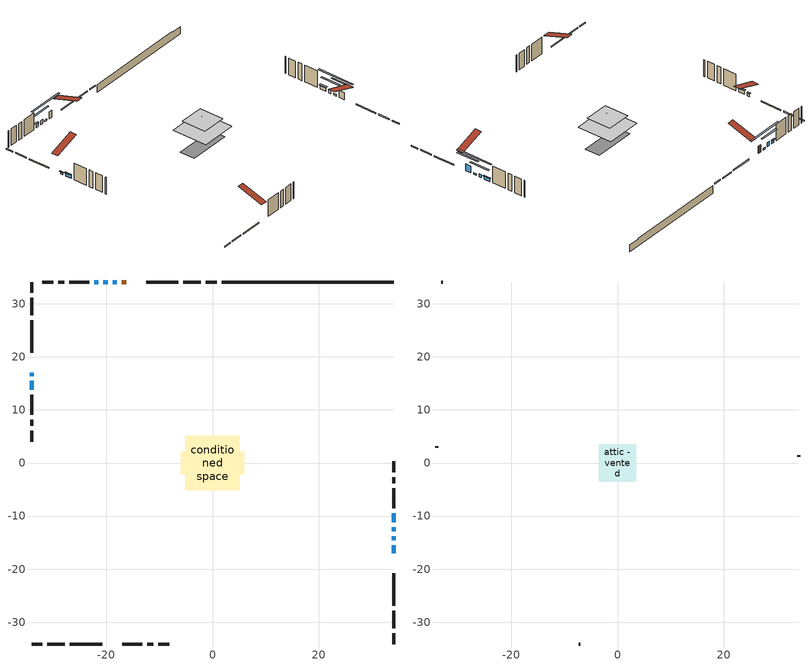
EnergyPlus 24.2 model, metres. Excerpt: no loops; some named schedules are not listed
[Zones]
conditioned space
 floor adiabatic (AdiabaticFloorConstruction): -5.1,-5.1 -5.1,5.1 5.1,5.1 5.1,-5.1 z2.6
 floor foundation (Slab1 construction): -5.98,-2.13 -5.98,2.13 5.98,2.13 5.98,-2.13 z-2.13
 wall outside (RimJoist1 construction): 0.78,34.11 -1.28,34.11 / -34.11,-34.11 -32.05,-34.11 / -34.11,34.11 -34.11,32.05 / 34.11,-34.11 34.11,-32.05 z0.16:0.46
 wall outside (RimJoist2 construction): -2.21,34.11 -5.52,34.11 / -31.12,-34.11 -27.81,-34.11 / -34.11,31.12 -34.11,27.81 / 34.11,-31.12 34.11,-27.81 z0.16:0.46
 wall outside (RimJoist3 construction): -6.45,34.11 -12.53,34.11 / -26.88,-34.11 -20.8,-34.11 / -34.11,26.88 -34.11,20.8 / 34.11,-26.88 34.11,-20.8 z0.16:0.46
 wall outside (AdiabaticWallConstruction 1): -16.29,34.11 -17.15,34.11 z0.16:2.19
 wall outside (AdiabaticWallConstruction): 34.11,-17.04 34.11,-15.52 z0.16:2.19; 34.11,-14.59 34.11,-13.83 / -18.07,34.11 -18.84,34.11 z0.16:0.62; 34.11,-12.9 34.11,-12.14 / 34.11,-11.21 34.11,-9.48 z0.16:1.08; -19.76,34.11 -20.58,34.11 z0.16:1.38; -34.11,17.05 -34.11,16.38 z0.16:0.82; -34.11,15.45 -34.11,13.83 / -21.51,34.11 -22.27,34.11 z0.16:1.13
 wall outside (Wall1 construction): -23.2,34.11 -27.03,34.11 / -17.04,-34.11 -13.22,-34.11 / -34.11,12.9 -34.11,9.07 / 34.11,-8.55 34.11,-4.73 z0.16:5.04
 wall outside (Wall2 construction): -27.95,34.11 -29.08,34.11 / -12.29,-34.11 -11.16,-34.11 / -34.11,8.14 -34.11,7.01 / 34.11,-3.8 34.11,-2.67 z0.16:5.04
 wall outside (Wall3 construction): -30.01,34.11 -32.05,34.11 / -10.23,-34.11 -8.2,-34.11 / -34.11,6.09 -34.11,4.05 / 34.11,-1.74 34.11,0.29 z0.16:5.04
 wall foundation (FoundationWall1 construction): 1.71,34.11,-2.13 1.71,34.11,0.16 30.87,34.11,0.16 30.87,34.11,-0.06 34.11,34.11,-0.06 34.11,34.11,-2.13
 window (WindowConstruction): 34.11,-17.04 34.11,-15.52 z0.16:2.19
 window (WindowConstruction 7): 34.11,-14.59 34.11,-13.83 z0.16:0.62
 window (WindowConstruction 8): -18.07,34.11 -18.84,34.11 z0.16:0.62
 window (WindowConstruction 1): 34.11,-12.9 34.11,-12.14 z0.16:1.07
 window (WindowConstruction 2): -19.76,34.11 -20.58,34.11 z0.16:1.38
 window (WindowConstruction 3): -34.11,17.04 -34.11,16.38 z0.16:0.82
 window (WindowConstruction 4): 34.11,-11.21 34.11,-9.48 z0.16:1.07
 window (WindowConstruction 5): -34.11,15.45 -34.11,13.83 z0.16:1.13
 window (WindowConstruction 6): -21.51,34.11 -22.27,34.11 z0.16:1.13
 door (Door): -16.29,34.11 -17.14,34.11 z0.16:2.19
 ceiling adiabatic (AdiabaticFloorConstruction): 5.1,-5.1 5.1,5.1 -5.1,5.1 -5.1,-5.1 z2.6
attic - vented
 floor to conditioned space (Floor1 construction Reversed): -3.51,-3.51 -3.51,3.51 3.51,3.51 3.51,-3.51 z5.04
 floor to conditioned space (Floor2 construction Reversed): -1.18,-1.18 -1.18,1.18 1.18,1.18 1.18,-1.18 z5.04
 wall outside (Wall4 construction): -32.98,34.11 -33.18,34.11 / -7.27,-34.11 -7.06,-34.11 / -34.11,3.12 -34.11,2.92 / 34.11,1.22 34.11,1.43 z0.16:5.04
 roof outside (Roof1 construction): -15.36,34.11,5.04 -15.36,26.9,7.44 -13.46,26.9,7.44 -13.46,34.11,5.04; -17.97,-34.11,5.04 -17.97,-26.9,7.44 -19.87,-26.9,7.44 -19.87,-34.11,5.04; -34.11,17.97,5.04 -26.9,17.97,7.44 -26.9,19.87,7.44 -34.11,19.87,5.04; 34.11,-17.97,5.04 26.9,-17.97,7.44 26.9,-19.87,7.44 34.11,-19.87,5.04
shading: 34.11,-13.03 34.11,-19.53 34.52,-19.53 34.52,-13.03 z4.68; 34.11,-8.9 34.11,-19.52 34.52,-19.52 34.52,-8.9 z5.55; -23.76,34.11 -13.14,34.11 -13.14,34.52 -23.76,34.52 z5.55; 34.11,-9.65 34.11,-15.39 34.52,-15.39 34.52,-9.65 z3.56; -23.07,34.11 -17.27,34.11 -17.27,34.52 -23.07,34.52 z3.87; -34.11,16.21 -34.11,17.21 -34.52,17.21 -34.52,16.21 z0.99; 34.11,-9.28 34.11,-11.41 34.52,-11.41 34.52,-9.28 z1.28; -34.11,13.66 -34.11,15.62 -34.52,15.62 -34.52,13.66 z1.3; -22.47,34.11 -21.31,34.11 -21.31,34.52 -22.47,34.52 z1.33
[Building]
Building 1: Terrain=Suburbs
[Site:Location]
Toronto Intl AP_ON: Latitude {deg}=43.68; Longitude {deg}=-79.63; Time Zone {hr}=-5; Elevation {m}=173; Keep Site Location Information=Yes
[Site:GroundTemperature:Shallow]
4.59119, 2.66285, 2.50842, 3.42352, 7.09712, 10.7536, 13.9236, 15.9317, 16.1023, 14.4691, 11.3799, 7.83558
[Site:WaterMainsTemperature]
Calculation Method=Schedule; Temperature Schedule=mains temperature schedule
[Material] Roughness=Rough; Thermal Absorptance=0.9
Name | Thickness {m} | Conductivity {W/m-K} | Density {kg/m3} | Specific Heat {J/kg-K} | Solar Absorptance | Visible Absorptance
asphalt or fiberglass shingles | 0.00635 | 0.162714 | 1121.4 | 1465.45 | 0.4 | 0.4
ceiling loosefill ins | 0.169333 | 0.0480833 | 16.02 | 1046.75 | 0.7 | 0.7
ceiling stud and cavity | 0.1397 | 0.285383 | 65.682 | 1177.47 | 0.7 | 0.7
ceiling stud and cavity 1 | 0.1397 | 0.162243 | 65.682 | 1177.47 | 0.7 | 0.7
concrete 4.0 in. | 0.1016 | 1.803125 | 2242.8 | 837.4 | 0.7 | 0.7
concrete 8.0 in. | 0.2032 | 1.803125 | 2242.8 | 837.4 | 0.7 | 0.7
door material | 0.04445 | 0.053851 | 512.64 | 1214.23 | 0.7 | 0.7
exterior vertical ins | 0.0457286 | 0.029427 | 32.04 | 1214.23 | 0.7 | 0.7
floor covering | 0.0127 | 0.0433444 | 54.468 | 1339.84 | 0.6 | 0.6
floor rigid ins; wall rigid ins | 0.512978 | 0.029427 | 32.04 | 1214.23 | 0.7 | 0.7
floor stud and cavity | 0.1397 | 1.75129 | 37.0049 | 1207.88 | 0.7 | 0.7
furniture material conditioned space 1 | 0.1524 | 0.115458 | 640.8 | 1214.23 | 0.6 | 0.6
gypsum board | 0.0127 | 0.160291 | 801 | 837.4 | 0.6 | 0.6
gypsum board 1 | 0.0127 | 0.160291 | 801 | 837.4 | 0.7 | 0.7
osb sheathing 0.5 in. | 0.0127 | 0.115458 | 512.64 | 1214.23 | 0.7 | 0.7
osb sheathing 0.75 in. | 0.01905 | 0.115458 | 512.64 | 1214.23 | 0.7 | 0.7
osb sheathing 2.0 in. | 0.0508 | 0.115458 | 512.64 | 1214.23 | 0.7 | 0.7
rim joist rigid ins | 0.051816 | 0.029427 | 32.04 | 1214.23 | 0.7 | 0.7
rim joist stud and cavity | 0.0508 | 0.286837 | 125.044 | 1163.47 | 0.6 | 0.6
rim joist stud and cavity 1 | 0.0508 | 0.0293914 | 125.044 | 1163.47 | 0.6 | 0.6
rim joist stud and cavity 2 | 0.0508 | 0.278529 | 125.044 | 1163.47 | 0.6 | 0.6
wall stud and cavity | 0.1397 | 0.0812893 | 139.0536 | 1170.24 | 0.7 | 0.7
wall stud and cavity 1 | 0.1397 | 0.0815399 | 139.0536 | 1170.24 | 0.7 | 0.7
wall stud and cavity 2 | 0.1397 | 0.0950161 | 139.0536 | 1170.24 | 0.7 | 0.7
wall stud and cavity 3 | 0.0889 | 6.9971 | 50.32683 | 1063.81 | 0.6 | 0.6
wall stud and cavity 4 | 0.0889 | 0.380278 | 52.3479 | 1209.89 | 0.7 | 0.7
wall stud and cavity 5 | 0.0889 | 0.391764 | 83.0341 | 1211.67 | 0.7 | 0.7
wood siding | 0.0254 | 0.102417 | 544.68 | 1172.36 | 0.4 | 0.4
wood siding 1 | 0.00254 | 0.102417 | 544.68 | 1172.36 | 0.4 | 0.4
wood siding 2; wood siding 3; wood siding 4 | 0.0254 | 0.102417 | 544.68 | 1172.36 | 0.7 | 0.7
[WindowMaterial:SimpleGlazingSystem]
Name | U-Factor {W/m2-K} | Solar Heat Gain Coefficient
WindowMaterial | 2.912814 | 0.59
WindowMaterial 1 | 2.96164 | 0.62
WindowMaterial 2 | 2.94461 | 0.64
WindowMaterial 3 | 2.99003 | 0.59
WindowMaterial 4 | 2.95426 | 0.63
WindowMaterial 5 | 2.95483 | 0.63
WindowMaterial 6 | 2.95937 | 0.63
WindowMaterial 7 | 4.57022 | 0.63
[Construction]
AdiabaticFloorConstruction: floor stud and cavity, floor rigid ins, osb sheathing 0.75 in., floor covering
AdiabaticWallConstruction: wood siding 3, wall rigid ins, wall stud and cavity 4, gypsum board
AdiabaticWallConstruction 1: wood siding 4, wall rigid ins, wall stud and cavity 4, gypsum board
Door: door material
Floor1 construction Reversed: gypsum board, ceiling stud and cavity, ceiling loosefill ins
Floor2 construction Reversed: gypsum board, ceiling stud and cavity 1, ceiling loosefill ins
FoundationWall1 construction: concrete 8.0 in., gypsum board 1
furniture construction conditioned space 1: furniture material conditioned space 1
PartitionWallConstruction: gypsum board, wall stud and cavity 5, gypsum board
RimJoist1 construction: wood siding 2, rim joist rigid ins, osb sheathing 2.0 in., rim joist stud and cavity
RimJoist2 construction: wood siding 2, osb sheathing 2.0 in., rim joist stud and cavity 1
RimJoist3 construction: wood siding 2, rim joist rigid ins, osb sheathing 2.0 in., rim joist stud and cavity 2
Roof1 construction: asphalt or fiberglass shingles
Slab1 construction: concrete 4.0 in.
Wall1 construction: wood siding, osb sheathing 0.5 in., wall stud and cavity, gypsum board
Wall2 construction: wood siding, osb sheathing 0.5 in., wall stud and cavity 1, gypsum board
Wall3 construction: wood siding, osb sheathing 0.5 in., wall stud and cavity 2, gypsum board
Wall4 construction: wood siding 1, wall stud and cavity 3
WindowConstruction: WindowMaterial
WindowConstruction 1: WindowMaterial 1
WindowConstruction 2: WindowMaterial 2
WindowConstruction 3: WindowMaterial 3
WindowConstruction 4: WindowMaterial 4
WindowConstruction 5: WindowMaterial 5
WindowConstruction 6: WindowMaterial 6
WindowConstruction 7; WindowConstruction 8: WindowMaterial 7
[Zone] Multiplier=1; Part of Total Floor Area=Yes
Name | Volume {m3}
attic - vented | 21.3806
conditioned space | 387
[Space]
Name | Zone | Volume {m3}
attic - vented 1 | attic - vented | 21.3806
conditioned space 1 | conditioned space | 387
[ZoneInfiltration:EffectiveLeakageArea]
infil attic - vented 1: Zone or Space=attic - vented 1; Schedule=Always On Discrete; Effective Air Leakage Area {cm2}=2267.59; Stack Coefficient=0.000506254; Wind Coefficient=1.52021e-05
[ZoneMixing]
whole house fan mix: Zone or Space=attic - vented; Schedule=Always On Continuous; Design Flow Rate Calculation Method=Flow/Zone; Design Flow Rate {m3/s}=0; Source Zone or Space=conditioned space
[SurfaceProperty:ExposedFoundationPerimeter]
Slab1: Exposed Perimeter Calculation Method=TotalExposedPerimeter; Total Exposed Perimeter {m}=32.401
[InternalMass] Zone or ZoneList=conditioned space; Space or SpaceList=conditioned space 1
Name | Construction | Surface Area {m2}
furniture mass conditioned space 1 | furniture construction conditioned space 1 | 62.0001
partition wall mass | PartitionWallConstruction | 155
[Lights]
interior lighting: Zone or ZoneList or Space or SpaceList=conditioned space 1; Schedule=interior lighting schedule; Design Level Calculation Method=LightingLevel; Lighting Level {W}=343.2; Return Air Fraction=0; Fraction Radiant=0.6; Fraction Visible=0.2; Fraction Replaceable=1
[People]
occupants: Zone or ZoneList or Space or SpaceList=conditioned space 1; Number of People Schedule=occupants schedule; Number of People Calculation Method=People; Number of People=3; Fraction Radiant=0.314171; Sensible Heat Fraction=0.56303; Activity Level Schedule=occupants activity schedule; Carbon Dioxide Generation Rate {m3/s-W}=0; Enable ASHRAE 55 Comfort Warnings=No; Mean Radiant Temperature Calculation Type=EnclosureAveraged
[ElectricEquipment] Zone or ZoneList or Space or SpaceList=conditioned space 1; Design Level Calculation Method=EquipmentLevel
Name | Schedule | Design Level {W} | Fraction Latent | Fraction Radiant | Fraction Lost
clothes dryer | clothes dryer schedule | 140.772 | 0.015 | 0.081 | 0.85
clothes washer | clothes washer schedule | 32.1985 | 0.03 | 0.162 | 0.7
cooking range | cooking range schedule | 215.147 | 0.08 | 0.432 | 0.2
dishwasher | dishwasher schedule | 66.8632 | 0.3 | 0.18 | 0.4
fridge | fridge schedule | 72.9452 | 0 | 0.6 | 0
mech vent house fan | mech vent house fan schedule | 0 | 0 | 0 | 1
mech vent house fan cfis | mech vent house fan cfis schedule | 0 | 0 | 0 | 0
misc plug loads | misc plug loads schedule | 494.7 | 0.045 | 0.513 | 0.1
whole house fan | Always On Discrete | 0 | 0 | 0 | 1
[OtherEquipment] Zone or ZoneList or Space or SpaceList=conditioned space 1; Design Level Calculation Method=EquipmentLevel
Name | Fuel Type | Schedule | Design Level {W} | Fraction Latent | Fraction Radiant | Fraction Lost
clothes dryer 1 | Electricity | clothes dryer schedule | 0 | 0.015 | 0.081 | 0.85
cooking range 1 | Electricity | cooking range schedule | 0 | 0.08 | 0.432 | 0.2
general water use latent | None | general water use schedule | 62.594 | 1 | 0 | 0
general water use sensible | None | general water use schedule | -61.6891 | 0 | 0.6 | 0
mech vent house fan latent load | None | Always On Discrete | 0 | 1 | 0 | 0
mech vent house fan sensible load | None | Always On Discrete | 0 | 0 | 0 | 0
water heater energy adjustment1 | NaturalGas | Always On Discrete | 0.01 | 0 | 0 | 1
[ZoneInfiltration:DesignFlowRate] Zone or ZoneList or Space or SpaceList=conditioned space 1; Schedule=Always On Discrete; Design Flow Rate Calculation Method=Flow/Zone; Design Flow Rate {m3/s}=0
infil flow; natural vent flow; whole house fan flow
[AvailabilityManager:Scheduled]
central ac and furnace airloop Availability Manager: Schedule=Always On Discrete
[Foundation:Kiva]
Foundation Kiva 1: Initial Indoor Air Temperature {C}=18; Wall Height Above Grade {m}=0.15999; Wall Depth Below Slab {m}=0.2032; Custom Block Material Name 1=exterior vertical ins; Custom Block Depth 1 {m}=2.28999; Custom Block X Position 1 {m}=0.2159; Custom Block Z Position 1 {m}=0
[Foundation:Kiva:Settings]
Soil Conductivity {W/m-K}=0.849921; Soil Density {kg/m3}=1842.3; Soil Specific Heat {J/kg-K}=418.7; Ground Solar Absorptivity=0.9; Ground Thermal Absorptivity=0.9; Ground Surface Roughness {m}=0.03; Far-Field Width {m}=40; Deep-Ground Boundary Condition=ZeroFlux; Deep-Ground Depth {m}=40; Minimum Cell Dimension {m}=0.2; Maximum Cell Growth Coefficient=3; Simulation Timestep=Timestep
[Exterior:Lights]
exterior lighting: Schedule=exterior lighting schedule; Design Level {W}=75.6
[EnergyManagementSystem:GlobalVariable]
central_ac_and_furnace_airloop_Fan_RTF
infil_program_Qfan
infil_program_Qinf
natural_vent_program_Qnv
natural_vent_program_Qwhf
[EnergyManagementSystem:Sensor]
Name | Output:Variable or Output:Meter Index Key | Output:Variable or Output:Meter
airflow_gain | infil flow | Infiltration Sensible Heat Gain Energy
airflow_gain_1 | natural vent flow | Infiltration Sensible Heat Gain Energy
airflow_gain_2 | whole house fan flow | Infiltration Sensible Heat Gain Energy
airflow_loss | infil flow | Infiltration Sensible Heat Loss Energy
airflow_loss_1 | natural vent flow | Infiltration Sensible Heat Loss Energy
airflow_loss_2 | whole house fan flow | Infiltration Sensible Heat Loss Energy
clg_load_cond |  | Cooling:EnergyTransfer:Zone:CONDITIONED SPACE
clg_sp_s; clg_sp_s_1 | cooling setpoint | Schedule Value
clothes_dryer_exhaust_0_sch_s | clothes dryer exhaust 0 schedule | Schedule Value
cool_season | cooling season schedule | Schedule Value
htg_load_cond |  | Heating:EnergyTransfer:Zone:CONDITIONED SPACE
htg_sp_s; htg_sp_s_1 | heating setpoint | Schedule Value
ig_ee_conv | clothes dryer | Electric Equipment Convective Heating Energy
ig_ee_conv_2 | cooking range | Electric Equipment Convective Heating Energy
ig_ee_conv_4 | fridge | Electric Equipment Convective Heating Energy
ig_ee_conv_5 | misc plug loads | Electric Equipment Convective Heating Energy
ig_ee_conv_6 | whole house fan | Electric Equipment Convective Heating Energy
ig_ee_rad | clothes dryer | Electric Equipment Radiant Heating Energy
ig_ee_rad_2 | cooking range | Electric Equipment Radiant Heating Energy
ig_ee_rad_4 | fridge | Electric Equipment Radiant Heating Energy
ig_ee_rad_5 | misc plug loads | Electric Equipment Radiant Heating Energy
ig_ee_rad_6 | whole house fan | Electric Equipment Radiant Heating Energy
ig_lgt_conv | interior lighting | Lights Convective Heating Energy
ig_lgt_rad | interior lighting | Lights Radiant Heating Energy
ig_lgt_vis | interior lighting | Lights Visible Radiation Heating Energy
ig_oe_conv | clothes dryer 1 | Other Equipment Convective Heating Energy
ig_oe_conv_1 | cooking range 1 | Other Equipment Convective Heating Energy
ig_oe_conv_2 | general water use latent | Other Equipment Convective Heating Energy
ig_oe_conv_3 | general water use sensible | Other Equipment Convective Heating Energy
ig_oe_conv_4 | water heater energy adjustment1 | Other Equipment Convective Heating Energy
ig_oe_rad | clothes dryer 1 | Other Equipment Radiant Heating Energy
ig_oe_rad_1 | cooking range 1 | Other Equipment Radiant Heating Energy
ig_oe_rad_2 | general water use latent | Other Equipment Radiant Heating Energy
ig_oe_rad_3 | general water use sensible | Other Equipment Radiant Heating Energy
ig_oe_rad_4 | water heater energy adjustment1 | Other Equipment Radiant Heating Energy
ig_ppl_conv | occupants | People Convective Heating Energy
ig_ppl_rad | occupants | People Radiant Heating Energy
im_conv | furniture mass conditioned space 1 | Surface Inside Face Convection Heat Gain Energy
im_conv_1 | partition wall mass | Surface Inside Face Convection Heat Gain Energy
im_ig | furniture mass conditioned space 1 | Surface Inside Face Internal Gains Radiation Heat Gain Energy
im_ig_1 | partition wall mass | Surface Inside Face Internal Gains Radiation Heat Gain Energy
im_lgt | furniture mass conditioned space 1 | Surface Inside Face Lights Radiation Heat Gain Energy
im_lgt_1 | partition wall mass | Surface Inside Face Lights Radiation Heat Gain Energy
im_sol | furniture mass conditioned space 1 | Surface Inside Face Solar Radiation Heat Gain Energy
im_sol_1 | partition wall mass | Surface Inside Face Solar Radiation Heat Gain Energy
im_surf | furniture mass conditioned space 1 | Surface Inside Face Net Surface Thermal Radiation Heat Gain Energy
im_surf_1 | partition wall mass | Surface Inside Face Net Surface Thermal Radiation Heat Gain Energy
mv_conv | mech vent house fan | Electric Equipment Convective Heating Energy
mv_conv_1 | mech vent house fan cfis | Electric Equipment Convective Heating Energy
mv_conv_2 | mech vent house fan latent load | Other Equipment Convective Heating Energy
mv_conv_3 | mech vent house fan sensible load | Other Equipment Convective Heating Energy
mv_rad | mech vent house fan | Electric Equipment Radiant Heating Energy
mv_rad_1 | mech vent house fan cfis | Electric Equipment Radiant Heating Energy
mv_rad_2 | mech vent house fan latent load | Other Equipment Radiant Heating Energy
mv_rad_3 | mech vent house fan sensible load | Other Equipment Radiant Heating Energy
natural_vent_s | natural vent schedule | Schedule Value
out_pb_s |  | Site Outdoor Air Barometric Pressure
out_wt_s |  | Site Outdoor Air Humidity Ratio
site_vw_s |  | Site Wind Speed
ss_back_out | Window1 | Surface Window Shortwave from Zone Back Out Window Heat Transfer Rate
ss_back_out_1 | Window10 | Surface Window Shortwave from Zone Back Out Window Heat Transfer Rate
ss_back_out_2 | Window11 | Surface Window Shortwave from Zone Back Out Window Heat Transfer Rate
ss_back_out_3 | Window2 | Surface Window Shortwave from Zone Back Out Window Heat Transfer Rate
ss_back_out_4 | Window3 | Surface Window Shortwave from Zone Back Out Window Heat Transfer Rate
ss_back_out_5 | Window4 | Surface Window Shortwave from Zone Back Out Window Heat Transfer Rate
ss_back_out_6 | Window5 | Surface Window Shortwave from Zone Back Out Window Heat Transfer Rate
ss_back_out_7 | Window7 | Surface Window Shortwave from Zone Back Out Window Heat Transfer Rate
ss_back_out_8 | Window9 | Surface Window Shortwave from Zone Back Out Window Heat Transfer Rate
ss_conv | Door1 | Surface Inside Face Convection Heat Gain Energy
ss_conv_1 | Window1 | Surface Inside Face Convection Heat Gain Energy
ss_conv_2 | Window10 | Surface Inside Face Convection Heat Gain Energy
ss_conv_3 | Window11 | Surface Inside Face Convection Heat Gain Energy
ss_conv_4 | Window2 | Surface Inside Face Convection Heat Gain Energy
ss_conv_5 | Window3 | Surface Inside Face Convection Heat Gain Energy
ss_conv_6 | Window4 | Surface Inside Face Convection Heat Gain Energy
ss_conv_7 | Window5 | Surface Inside Face Convection Heat Gain Energy
ss_conv_8 | Window7 | Surface Inside Face Convection Heat Gain Energy
ss_conv_9 | Window9 | Surface Inside Face Convection Heat Gain Energy
ss_ig | Door1 | Surface Inside Face Internal Gains Radiation Heat Gain Energy
ss_ig_1 | Window1 | Surface Inside Face Internal Gains Radiation Heat Gain Energy
ss_ig_2 | Window10 | Surface Inside Face Internal Gains Radiation Heat Gain Energy
ss_ig_3 | Window11 | Surface Inside Face Internal Gains Radiation Heat Gain Energy
ss_ig_4 | Window2 | Surface Inside Face Internal Gains Radiation Heat Gain Energy
ss_ig_5 | Window3 | Surface Inside Face Internal Gains Radiation Heat Gain Energy
ss_ig_6 | Window4 | Surface Inside Face Internal Gains Radiation Heat Gain Energy
ss_ig_7 | Window5 | Surface Inside Face Internal Gains Radiation Heat Gain Energy
ss_ig_8 | Window7 | Surface Inside Face Internal Gains Radiation Heat Gain Energy
ss_ig_9 | Window9 | Surface Inside Face Internal Gains Radiation Heat Gain Energy
ss_lgt | Door1 | Surface Inside Face Lights Radiation Heat Gain Energy
ss_sol | Door1 | Surface Inside Face Solar Radiation Heat Gain Energy
ss_surf | Door1 | Surface Inside Face Net Surface Thermal Radiation Heat Gain Energy
ss_surf_1 | Window1 | Surface Inside Face Net Surface Thermal Radiation Heat Gain Energy
ss_surf_2 | Window10 | Surface Inside Face Net Surface Thermal Radiation Heat Gain Energy
ss_surf_3 | Window11 | Surface Inside Face Net Surface Thermal Radiation Heat Gain Energy
ss_surf_4 | Window2 | Surface Inside Face Net Surface Thermal Radiation Heat Gain Energy
ss_surf_5 | Window3 | Surface Inside Face Net Surface Thermal Radiation Heat Gain Energy
ss_surf_6 | Window4 | Surface Inside Face Net Surface Thermal Radiation Heat Gain Energy
ss_surf_7 | Window5 | Surface Inside Face Net Surface Thermal Radiation Heat Gain Energy
ss_surf_8 | Window7 | Surface Inside Face Net Surface Thermal Radiation Heat Gain Energy
ss_surf_9 | Window9 | Surface Inside Face Net Surface Thermal Radiation Heat Gain Energy
ss_trans_in | Window1 | Surface Window Transmitted Solar Radiation Rate
ss_trans_in_1 | Window10 | Surface Window Transmitted Solar Radiation Rate
ss_trans_in_2 | Window11 | Surface Window Transmitted Solar Radiation Rate
ss_trans_in_3 | Window2 | Surface Window Transmitted Solar Radiation Rate
ss_trans_in_4 | Window3 | Surface Window Transmitted Solar Radiation Rate
ss_trans_in_5 | Window4 | Surface Window Transmitted Solar Radiation Rate
ss_trans_in_6 | Window5 | Surface Window Transmitted Solar Radiation Rate
ss_trans_in_7 | Window7 | Surface Window Transmitted Solar Radiation Rate
ss_trans_in_8 | Window9 | Surface Window Transmitted Solar Radiation Rate
ss_trans_out | Window1 | Surface Inside Face Initial Transmitted Diffuse Transmitted Out Window Solar Radiation Rate
ss_trans_out_1 | Window10 | Surface Inside Face Initial Transmitted Diffuse Transmitted Out Window Solar Radiation Rate
ss_trans_out_2 | Window11 | Surface Inside Face Initial Transmitted Diffuse Transmitted Out Window Solar Radiation Rate
ss_trans_out_3 | Window2 | Surface Inside Face Initial Transmitted Diffuse Transmitted Out Window Solar Radiation Rate
ss_trans_out_4 | Window3 | Surface Inside Face Initial Transmitted Diffuse Transmitted Out Window Solar Radiation Rate
ss_trans_out_5 | Window4 | Surface Inside Face Initial Transmitted Diffuse Transmitted Out Window Solar Radiation Rate
ss_trans_out_6 | Window5 | Surface Inside Face Initial Transmitted Diffuse Transmitted Out Window Solar Radiation Rate
ss_trans_out_7 | Window7 | Surface Inside Face Initial Transmitted Diffuse Transmitted Out Window Solar Radiation Rate
ss_trans_out_8 | Window9 | Surface Inside Face Initial Transmitted Diffuse Transmitted Out Window Solar Radiation Rate
s_conv | Floor1 | Surface Inside Face Convection Heat Gain Energy
s_conv_1 | Floor2 | Surface Inside Face Convection Heat Gain Energy
s_conv_10 | RimJoist2:180 | Surface Inside Face Convection Heat Gain Energy
s_conv_11 | RimJoist2:270 | Surface Inside Face Convection Heat Gain Energy
s_conv_12 | RimJoist2:90 | Surface Inside Face Convection Heat Gain Energy
s_conv_13 | RimJoist3:0 | Surface Inside Face Convection Heat Gain Energy
s_conv_14 | RimJoist3:180 | Surface Inside Face Convection Heat Gain Energy
s_conv_15 | RimJoist3:270 | Surface Inside Face Convection Heat Gain Energy
s_conv_16 | RimJoist3:90 | Surface Inside Face Convection Heat Gain Energy
s_conv_17 | Slab1 | Surface Inside Face Convection Heat Gain Energy
s_conv_18 | Wall1:0 | Surface Inside Face Convection Heat Gain Energy
s_conv_19 | Wall1:180 | Surface Inside Face Convection Heat Gain Energy
s_conv_2 | FoundationWall1 | Surface Inside Face Convection Heat Gain Energy
s_conv_20 | Wall1:270 | Surface Inside Face Convection Heat Gain Energy
s_conv_21 | Wall1:90 | Surface Inside Face Convection Heat Gain Energy
s_conv_22 | Wall2:0 | Surface Inside Face Convection Heat Gain Energy
s_conv_23 | Wall2:180 | Surface Inside Face Convection Heat Gain Energy
s_conv_24 | Wall2:270 | Surface Inside Face Convection Heat Gain Energy
s_conv_25 | Wall2:90 | Surface Inside Face Convection Heat Gain Energy
s_conv_26 | Wall3:0 | Surface Inside Face Convection Heat Gain Energy
s_conv_27 | Wall3:180 | Surface Inside Face Convection Heat Gain Energy
s_conv_28 | Wall3:270 | Surface Inside Face Convection Heat Gain Energy
s_conv_29 | Wall3:90 | Surface Inside Face Convection Heat Gain Energy
s_conv_3 | inferred conditioned ceiling | Surface Inside Face Convection Heat Gain Energy
